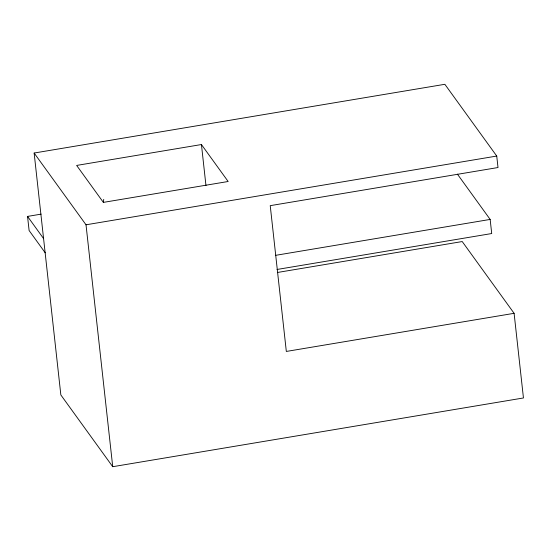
<?xml version="1.0" encoding="UTF-8"?>
<svg xmlns="http://www.w3.org/2000/svg" width="551" height="551" viewBox="0 0 551 551"><rect width="100%" height="100%" fill="white"/><g stroke="black" fill="none" stroke-linecap="round" stroke-linejoin="round"><path stroke-width="0.83" d="M103.361 202.389L76.644 165.431L201.439 144.541L228.155 181.499L103.361 202.389L103.74 199.366M34.134 153.033L444.857 84.296L496.74 156.057L498.008 167.532L270.231 205.654L286.327 351.442L514.104 313.319L523.45 397.967L112.728 466.704L60.844 394.943L34.134 153.033L86.018 224.794L112.728 466.704M45.223 252.813L29.107 230.518L27.55 216.412L41.125 214.139M86.018 224.794L496.74 156.057M275.459 255.361L490.156 219.429L491.712 233.541L277.015 269.473M277.628 272.449L462.22 241.552L514.104 313.319M457.413 174.144L490.156 219.429M27.55 216.412L43.667 238.707M201.439 144.541L205.964 185.57"/></g></svg>
